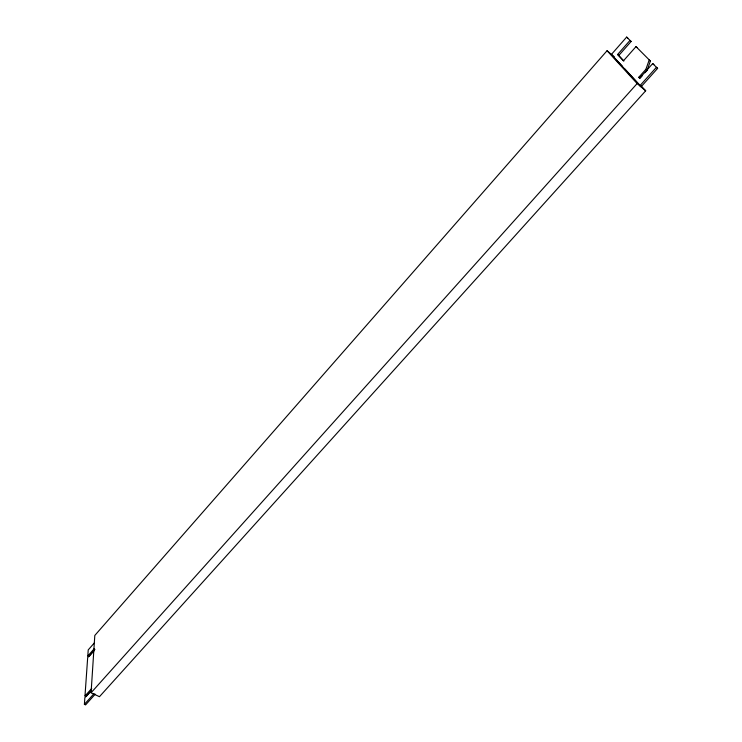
<?xml version="1.0" encoding="UTF-8"?>
<svg xmlns="http://www.w3.org/2000/svg" width="742" height="742" viewBox="0 0 742 742"><rect width="100%" height="100%" fill="white"/><g stroke="black" fill="none" stroke-linecap="round" stroke-linejoin="round"><path stroke-width="1.11" d="M640.986 85.701L645.688 90.802L99.456 696.692L91.071 692.778L94.809 635.449L607.058 50.716L614.367 56.911M95.236 694.169L85.58 704.9L84.393 704.353L84.857 697.666L91.618 690.116M89.161 693.204L86.165 696.553L84.978 696.005L87.677 657.579L94.93 649.352M94.002 650.836L88.929 656.577L87.788 656.03L88.224 649.899L94.317 642.962M653.906 64.628L652.691 63.589L639.613 78.198L638.76 77.289L645.92 69.284L649.185 60.019L650.391 61.057L647.126 70.323L644.983 72.725M652.691 63.589L657.607 68.394L641.125 86.731L611.334 54.528L626.647 37.1L627.806 38.102M87.788 656.03L94.299 648.638M637.183 47.636L636.005 46.616L623.447 60.816L617.585 54.509L629.958 40.467L631.127 41.469L618.754 55.511L623.892 61.029M84.978 696.005L91.72 688.465M642.118 75.916L639.975 78.318L638.76 77.289M91.071 692.778L637.128 83.568L607.058 50.716M84.393 704.353L94.039 693.612M639.91 85.701L656.392 67.346L657.607 68.394M637.128 83.568L645.688 90.802M611.334 54.528L622.557 66.483M617.585 54.509L618.754 55.511M645.92 69.284L647.126 70.323M626.647 37.1L631.127 41.469M636.005 46.616L650.391 61.057M624.875 69.015L641.125 86.731"/></g></svg>
